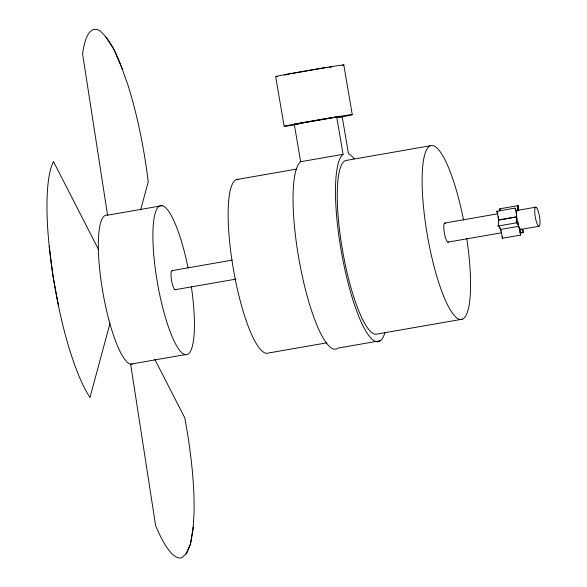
<?xml version="1.0" encoding="UTF-8"?>
<svg xmlns="http://www.w3.org/2000/svg" width="587" height="587" viewBox="0 0 587 587"><rect width="100%" height="100%" fill="white"/><g stroke="black" fill="none" stroke-linecap="round" stroke-linejoin="round"><path stroke-width="0.88" d="M498.37 216.596L498.473 220.125A9.708 2.113 80.1 0 0 498.664 221.754M500.095 210.183L499.904 208.781L518.094 205.604L517.895 210.462L516.986 210.564A10.456 2.275 80.1 0 1 515.034 208.092L496.851 211.261A10.317 2.238 80.1 0 1 498.062 226.054A9.663 2.099 80.1 0 1 502.333 238.256L520.515 235.079L520.427 232.357A9.26 2.01 80.1 0 1 521.131 229.297L521.19 229.246M517.976 208.546L518.094 205.604L518.827 210.058M193.16 527.089L190.489 544.046L186.739 553.299L181.867 557.65A128.186 27.86 80.1 0 1 155.614 525.541L130.63 364.153L185.191 354.636M109.908 323.701L89.987 397.436A128.186 27.86 80.1 0 1 62.868 325.367C55.046 292.92 49.734 259.865 47.576 226.553A128.186 27.86 80.1 0 1 53.476 161.564L98.374 249.218M140.623 209.992L148.21 181.897A128.186 27.86 80.1 0 0 127.856 84.807C120.915 66.089 115.412 45.206 100.362 31.14A128.186 27.86 80.1 0 0 82.584 53.799L107.568 215.187A75.65 16.443 80.1 0 0 102.454 289.861A75.65 16.443 80.1 0 0 132.369 364.138M185.866 554.077L190.489 544.046L192.962 530.266L194.07 512.502A128.186 27.86 80.1 0 0 184.729 417.775L154.792 359.339M517.184 210.528A9.708 2.113 80.1 0 0 516.523 214.695L516.663 216.955A9.708 2.113 80.1 0 0 518.666 226.311L520.038 229.003L521.131 229.297M289.861 73.911L284.446 74.857L287.615 74.556M291.666 73.595L313.333 69.816M315.138 69.501L326.878 67.454M338.53 117.151L342.14 116.52L348.502 153.801A95.637 20.787 80.1 0 1 354.166 158.82M338.993 117.18L343.512 116.395L335.353 117.165L292.92 124.561L298.805 124.011M300.647 161.719L343.087 154.315L336.725 117.033L294.292 124.437L300.647 161.719A95.637 20.787 80.1 0 0 300.823 269.162A95.637 20.787 80.1 0 0 337.951 348.113L380.383 340.709M236.392 179.585L296.765 169.056M430.374 145.752L345.508 160.552A88.255 19.18 80.1 0 0 343.256 254.332A88.255 19.18 80.1 0 0 377.448 333.996L462.314 319.196M107.568 215.187L162.129 205.67M172.174 270.592L232.173 260.129M444.961 223.016L497.732 213.807M517.705 210.329L535.894 207.152M498.466 219.978L516.648 216.808M498.473 220.125L516.663 216.955M498.062 226.054L516.244 222.884A9.663 2.099 80.1 0 1 520.515 235.079M500.476 229.48L518.666 226.311M175.139 289.714L236.033 279.096M447.925 242.138L501.584 232.775M520.669 229.451L538.851 226.274A9.708 2.113 80.1 0 0 538.55 212.347A9.708 2.113 80.1 0 0 534.713 211.525A9.708 2.113 80.1 0 0 538.851 226.274M519.972 232.665L523.435 232.056L523.575 232.489L520.104 233.098M326.9 342.815L268.332 353.029A88.255 19.18 80.1 0 1 233.465 269.58A88.255 19.18 80.1 0 1 238.036 179.299M329.146 67.241L331.853 66.984M105.777 36.732L113.929 49.499L122.213 68.811M517.712 221.292L518.548 224.843M519.172 227.499L520.427 232.812M58.362 305.181L52.889 275.457L49.22 246.122M343.806 64.981L352.288 114.692M275.663 76.559L284.145 126.264M502.245 236.818L502.333 238.256M499.904 208.671L499.919 209.904A10.456 2.275 80.1 0 1 499.867 210.997M191.325 286.5A75.65 16.443 80.1 0 1 175.997 344.672A75.65 16.443 80.1 0 1 153.992 218.812A75.65 16.443 80.1 0 1 188.082 267.921M175.66 289.516A9.708 2.113 80.1 0 1 171.441 279.676A9.708 2.113 80.1 0 1 172.798 271.04M448.446 241.932A9.708 2.113 80.1 0 1 444.227 232.1A9.708 2.113 80.1 0 1 445.584 223.464M466.76 238.557A88.255 19.18 80.1 0 1 449.15 307.882A88.255 19.18 80.1 0 1 423.469 160.471A88.255 19.18 80.1 0 1 463.532 220.015M501.173 231.102A9.708 2.113 80.1 0 1 499.823 227.426M384.969 332.484A95.637 20.787 80.1 0 1 346.213 275.369A95.637 20.787 80.1 0 1 343.087 154.315M521.469 229.172A9.26 2.01 80.1 0 1 523.134 231.359L523.435 232.056L523.156 231.175A9.348 2.032 80.1 0 1 522.775 229.73M515.034 208.092A10.317 2.238 80.1 0 1 516.252 222.877M517.947 208.759A10.456 2.275 80.1 0 1 517.301 210.432M497.681 212.854A10.456 2.275 80.1 0 1 496.851 211.261M294.725 124.906A34.589 0.58 -9.7 0 1 294.014 124.195A34.589 0.58 -9.7 0 1 342.764 115.888A34.589 0.58 -9.7 0 1 341.348 116.967M277.739 76.427A34.589 0.58 -9.7 0 1 308.865 70.337A34.589 0.58 -9.7 0 1 342.294 65.392"/></g></svg>
